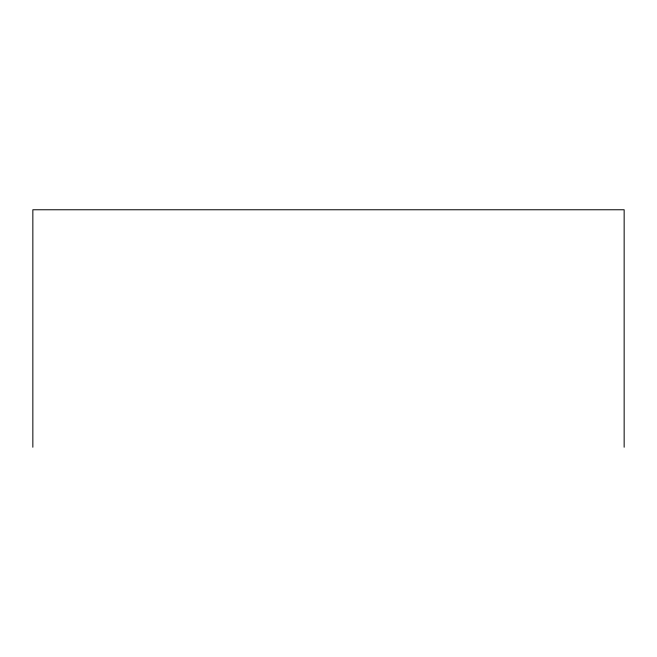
<?xml version="1.0" encoding="UTF-8"?>
<svg xmlns="http://www.w3.org/2000/svg" width="657" height="657" viewBox="0 0 657 657"><rect width="100%" height="100%" fill="white"/><g stroke="black" fill="none" stroke-linecap="round" stroke-linejoin="round"><path stroke-width="0.99" d="M624.15 447.236L624.15 209.764L32.85 209.764L32.85 447.236"/></g></svg>
